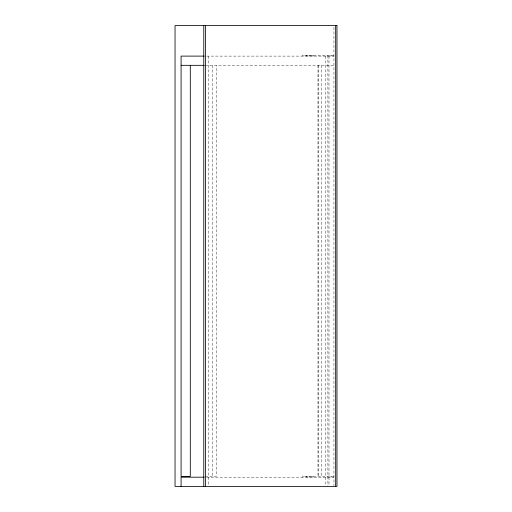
<?xml version="1.0" encoding="UTF-8"?>
<svg xmlns="http://www.w3.org/2000/svg" width="512" height="512" viewBox="0 0 512 512"><rect width="100%" height="100%" fill="white"/><g stroke="black" fill="none" stroke-linecap="round" stroke-linejoin="round"><path stroke-width="0.38" stroke-dasharray="2.56 1.92" d="M333.939 55.315L302.157 55.315L302.157 56.109M206.611 56.109L333.939 56.109M205.261 65.325L333.939 65.325M205.261 476.39L216.275 476.39L216.275 65.325M333.939 476.39L302.157 476.39L302.157 477.184M206.611 477.184L333.939 477.184M333.939 27.2L333.939 485.632M331.712 55.315L331.712 56.109M331.712 476.39L331.712 477.184M330.125 55.315L330.125 56.109M330.125 476.39L330.125 477.184M328.992 56.109L328.992 476.39M328.992 477.184L328.992 485.632M327.898 55.315L327.898 485.632M325.53 56.109L325.53 476.39M325.53 477.184L325.53 485.632M321.446 65.325L321.446 476.39M318.682 65.325L318.682 476.39M317.978 65.325L317.978 476.39M313.491 55.315L313.491 56.109M313.491 476.39L313.491 477.184M312.486 55.315L312.486 56.109M312.486 476.39L312.486 477.184M311.904 55.315L311.904 56.109M311.904 476.39L311.904 477.184M310.899 55.315L310.899 56.109M310.899 476.39L310.899 477.184M309.587 55.315L309.587 56.109M309.587 476.39L309.587 477.184M308 55.315L308 56.109M308 476.39L308 477.184M307.718 55.315L307.718 56.109M307.718 476.39L307.718 477.184M306.618 55.315L306.618 56.109M306.618 476.39L306.618 477.184M306.131 55.315L306.131 56.109M306.131 476.39L306.131 477.184M303.155 55.315L303.155 56.109M303.155 476.39L303.155 477.184M212.813 65.325L212.813 476.39M208.723 56.109L208.723 476.39M208.723 477.184L208.723 485.632"/><path stroke-width="0.77" d="M204.218 56.109L181.082 56.109L181.082 476.39L190.298 476.39L190.298 65.325M181.082 65.325L204.218 65.325M204.218 477.184L181.082 477.184L181.082 486.4M335.674 25.6L335.674 486.4M205.51 25.6L205.51 486.4M203.776 25.6L203.776 486.4M336.96 25.6L175.04 25.6L175.04 486.4L336.96 486.4L336.96 25.6"/></g></svg>
